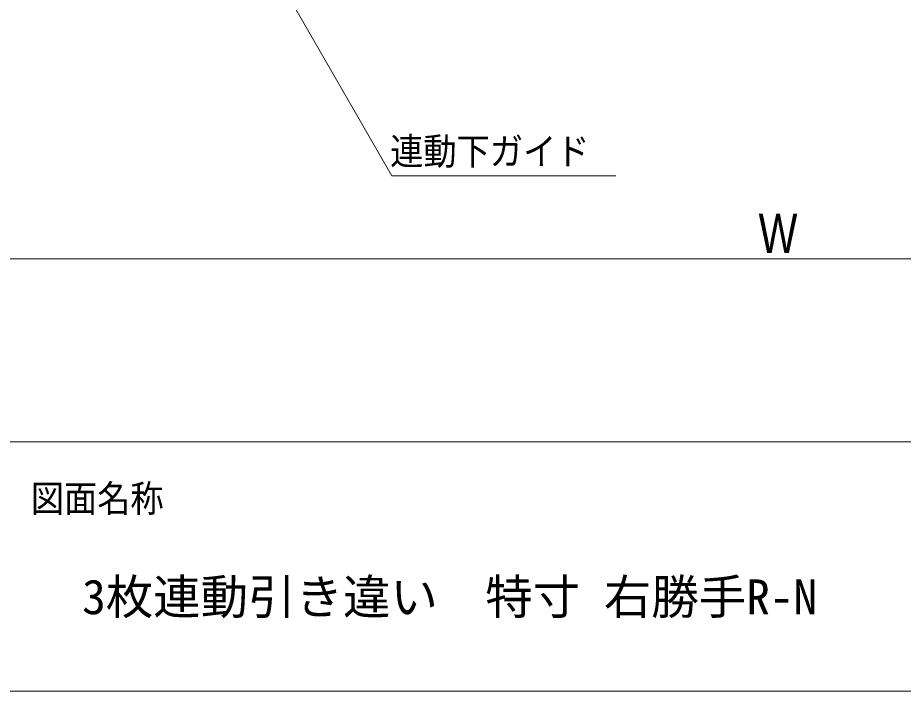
# Model space of a CAD drawing. Units: millimetres, scale not verified. Extents: x -6062 to 6062, y -3045 to 3045.
# Drawn here: x -3918 to -2853, y -2770 to -1960 of the extents above; entities that cross this region are included whole.
import ezdxf
from ezdxf.enums import TextEntityAlignment as Align

# ---------------------------------------------------------------- set-up
doc = ezdxf.new("R2010")
doc.units = ezdxf.units.MM
doc.header["$LTSCALE"] = 20
for name, color, linetype, lineweight in [('0-0_2寸法-1', 7, 'Continuous', 9), ('0-3_2寸法-3', 7, 'Continuous', 9), ('0-5_1図面枠', 7, 'Continuous', 9)]:
    doc.layers.add(name, color=color, linetype=linetype, lineweight=lineweight)
doc.styles.add('ＭＳ ゴシック', font='')
doc.styles.add('ＭＳ Ｐゴシック', font='')
doc.styles.get('ＭＳ ゴシック').set_extended_font_data('MS Gothic')
doc.styles.get('ＭＳ Ｐゴシック').set_extended_font_data('MS PGothic')

# ---------------------------------------------------------------- blocks, each defined once
blk = doc.blocks.new('グループ-139')
at = {"layer": '0-5_1図面枠'}
blk.add_line((-80000, -49400), (80000, -49400), dxfattribs=at)
blk.add_lwpolyline([(-80000, 55400), (80000, 55400), (80000, -55400), (-80000, -55400)], close=True, dxfattribs=at)
blk = doc.blocks.new('図面枠')
at = {"layer": '0-5_1図面枠'}
blk.add_blockref('グループ-139', (0, 0), dxfattribs=at)
at = {"layer": '0-5_1図面枠', "style": 'ＭＳ ゴシック', "width": 0.9}
blk.add_text('図面名称', height=650.9, dxfattribs=at).set_placement((-42300.1, -51283.9), align=Align.BOTTOM_LEFT)

msp = doc.modelspace()

# ---------------------------------------------------------------- linework, layer by layer
at = {"layer": '0-0_2寸法-1'}
msp.add_line((-4781.79, -2250), (-1225.21, -2250), dxfattribs=at)
at = {"layer": '0-3_2寸法-3'}
msp.add_lwpolyline([(-3595.5, -1929.24), (-3468.05, -2150), (-3198.72, -2150)], dxfattribs=at)

# ---------------------------------------------------------------- block references
at = {"layer": '0-5_1図面枠', "xscale": 0.05, "yscale": 0.05}
msp.add_blockref('図面枠', (-1787.5, 0), dxfattribs=at)

# ---------------------------------------------------------------- texts
at = {"layer": '0-0_2寸法-1', "style": 'ＭＳ Ｐゴシック', "width": 0.8}
msp.add_text('W', height=47.21, dxfattribs=at).set_placement((-3026.96, -2257.07), align=Align.BOTTOM_LEFT)
at = {"layer": '0-3_2寸法-3', "style": 'ＭＳ ゴシック', "width": 0.9}
msp.add_text('連動下ガイド', height=32.55, dxfattribs=at).set_placement((-3470.14, -2146.66), align=Align.BOTTOM_LEFT)
at = {"layer": '0-5_1図面枠', "style": 'ＭＳ ゴシック'}
msp.add_text('3枚連動引き違い\u3000特寸 右勝手R-N', height=41.84, dxfattribs=at).set_placement((-3840.72, -2689.89), align=Align.BOTTOM_LEFT)

doc.saveas('drawing.dxf')
